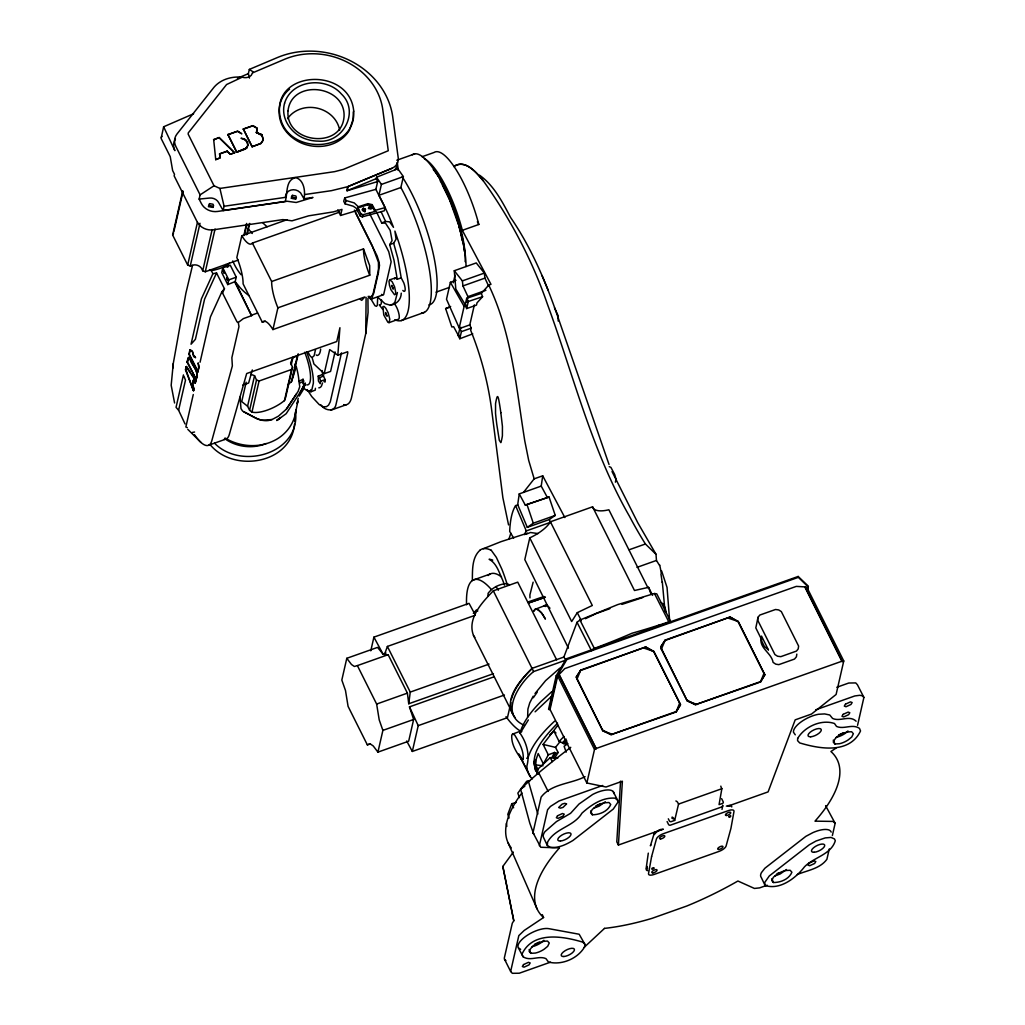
<?xml version="1.0" encoding="UTF-8"?>
<svg xmlns="http://www.w3.org/2000/svg" width="1025" height="1025" viewBox="0 0 1025 1025"><rect width="100%" height="100%" fill="white"/><g stroke="black" fill="none" stroke-linecap="round" stroke-linejoin="round"><path stroke-width="1.5" d="M279.953 417.905L276.84 420.455L286.193 413.677L302.759 388.257L303.861 385.323L303.054 379.263L298.928 381.338L299.761 386.668L298.134 391.345L286.347 409.206L278.428 416.163L272.086 419.52L261.939 420.314L257.493 419.02L242.63 411.115L240.978 408.629L240.081 397.059M285.488 196.454A8.469 7.431 12.9 0 1 298.044 190.919L300.53 192.802L303.964 198.735L312.997 197.453L296.187 202.489L287.167 201.246L217.582 211.457A14.517 12.748 12.9 0 1 201.323 203.45L199.132 199.081L200.106 194.865L175.852 146.447A14.568 12.8 12.9 0 1 177.03 133.955L214.123 87.112C221.093 79.104 232.009 76.26 242.233 77.17A8.469 7.431 12.9 0 0 251.253 75.35L253.008 71.788L249.331 69.418L248.37 73.646L249.472 78.079M353.292 111.866L353.189 119.002L349.41 130.201A37.669 33.082 12.9 0 1 333.253 143.667C323.054 147.728 311.446 147.267 301.376 143.039A38.463 33.774 12.9 0 1 284.95 129.983C275.93 117.683 277.288 98.746 289.588 89.149M194.481 434.69A46.778 13.107 70.4 0 0 211.829 440.686L232.355 365.912L231.868 357.699L238.979 326.591L238.287 322.478L243.373 318.608L251.599 315.687L235.135 281.58L236.275 277.198L230.266 265.193L222.809 267.832L221.733 272.56L227.742 284.578L235.135 281.58L240.119 287.692A56.836 49.918 12.9 0 0 249.049 295.674M343.683 404.632A59.745 16.746 70.5 0 0 351.549 397.495L365.733 333.637L366.104 297.327M363.427 208.254L363.375 210.394L364.849 211.97L365.425 209.241L363.427 208.254L362.12 209.638L362.812 210.83L364.81 211.022L365.425 209.241M315.418 388.283L315.264 390.115L310.934 391.793L310.985 389.654M488.002 596.063L488.092 593.334C492.41 587.479 499.521 584.096 506.683 583.507L509.54 584.852M303.003 383.773L303.054 379.263M527.632 717.103L527.913 709.057L529.746 702.842L533.192 696.193M322.119 370.537A34.735 9.737 70.5 0 1 322.619 374.535L325.168 379.609L325.066 382.069L323.926 381.543M381.467 299.723L381.274 303.746L380.237 305.078M648.3 853.133L646.134 868.534M193.879 390.551L192.764 383.952L193.635 380.108L192.316 384.106L193.981 388.411L193.443 390.704L185.82 369.423L186.486 366.502L185.384 369.577L193.443 390.704M646.724 867.765L647.428 868.444L647.057 866.445M294.495 424.209C290.844 464.158 233.38 473.114 210.112 444.632M294.662 421.531L294.828 418.853M620.573 781.152L616.794 841.845L618.408 845.048L663.316 829.097M618.408 845.048L622.38 781.217L606.044 787.008L586.851 782.985L550.041 709.467L557.69 675.975L564.775 668.608L796.297 586.39L805.125 586.902L842.166 661.548L843.754 660.984L806.944 587.466L805.125 586.902M580.842 670.017L576.268 677.038L602.828 730.825L611.079 734.656L676.052 712.029L680.51 704.7L653.95 651.477L645.724 646.993L580.842 670.017L576.268 677.038L576.985 679.165L602.828 730.825L612.783 734.477M547.337 845.497L547.581 842.089C555.178 828.059 573.91 826.727 581.944 813.171C590.913 805.061 602.341 797.168 615.013 798.168L617.601 800.179L617.857 802.267L613.296 809.058L572.962 840.474C566.172 844.485 558.484 848.328 550.374 847.329L547.337 845.497L543.455 837.297A18.924 7.329 -26.6 0 1 544.916 831.711L556.46 821.589L570.566 813.325L579.023 804.023L592.642 794.478A18.924 7.329 -26.6 0 1 613.898 793.581M320.607 404.644C324.31 410.487 334.752 412.947 336.11 404.017L347.795 352.882L347.654 351.742L337.827 355.227L339.928 327.718L336.764 341.543L246.679 373.536L229.318 434.459A46.778 13.107 70.5 0 1 224.065 439.328M397.431 292.535L395.048 301.773L393.523 303.784L390.435 305.219L384.952 303.669L377.7 297.122L377.328 305.258L376.482 306.321L374.971 305.745L371.178 299.415M193.61 113.749L163.641 126.78L174.891 150.662A14.568 12.8 12.9 0 1 175.429 139.067M192.495 265.488L185.884 293.252L173.251 363.644L171.175 385.272L174.583 402.992M532.27 778.885A114.646 44.421 -26.6 0 1 526.888 766.047C530.002 754.759 526.658 742.728 520.123 733.336L520.354 731.197L512.5 734.131L511.757 735.373C511.193 744.163 516.28 752.03 521.136 758.923L523.224 759.653C524.044 750.761 518.957 742.254 514.601 734.822L512.5 734.131M365.733 333.637L368.077 312.407L367.924 298.262M538.227 770.057L535.639 764.893L536.306 758.923L538.189 753.516L543.404 763.933L548.311 754.836L554.589 752.427L555.512 753.49L558.125 752.478L555.512 747.366L543.096 744.419L557.92 725.213M163.641 126.78L161.104 138.413L170.24 156.671L172.648 170.611L174.493 174.288L174.135 175.864L197.133 221.784A14.517 12.748 12.9 0 0 213.392 229.805L282.874 219.606L291.997 220.823L308.679 215.827L333.292 211.893L341.991 209.382L340.582 215.468L358.878 209.971M295.918 409.885C294.867 423.082 285.962 434.831 274.2 440.571A46.637 40.962 12.9 0 1 261.593 444.786C249.101 447.092 235.853 444.581 225 438.008M510.898 702.407L510.553 705.187A102.013 39.527 -26.6 0 0 510.898 708.813M315.469 349.73L314.162 355.662L312.356 357.328L310.947 356.815A7.175 2.012 70.5 0 1 308.294 352.433M493.461 673.681L408.732 703.765L410.256 692.093L387.399 646.442L475.1 615.308M199.132 199.081L209.689 198.043A8.469 7.431 12.9 0 1 218.556 202.425L223.13 210.471L285.232 201.451C287.82 193.635 285.168 179.785 295.751 177.645C304.079 179.836 305.553 191.637 303.964 198.735M297.98 400.826L294.739 416.445M519.252 493.896L517.702 504.62L527.298 527.337L549.272 519.534L555.255 515.408L549.054 497.023L525.287 505.082L519.252 493.896L541.226 486.093L542.712 475.805L534.166 478.842L523.48 492.397M758.052 617.255L757.642 620.074L774.913 654.552L777.552 656.231L780.819 656.653L796.489 651.067L798.206 648.902L798.616 646.083L781.345 611.605L778.692 609.926L775.502 609.503L759.794 615.064L758.052 617.255L755.809 627.902L760.998 638.357C759.563 648.582 771.415 652.848 773.093 662.381L775.746 664.162L778.808 664.636L794.49 659.075L796.399 656.82L796.822 654.117M297.609 401.185L297.199 403.709L297.788 401.48M529.963 597.882L529.899 594.897L533.141 582.162M722.728 805.701L722.01 809.43M720.844 786.111A3.498 3.075 12.9 0 0 721.152 787.303L721.856 788.712L719.063 804.638L722.458 803.433A1.461 1.281 12.9 0 0 723.176 801.755L721.626 798.654M249.331 69.418L277.275 57.605A79.373 69.713 12.9 0 1 392.729 116.927L398.225 157.863A12.146 10.66 12.9 0 1 391.845 168.331L347.795 186.678L347.039 190.752L377.661 181.553L376.201 178.645L376.521 177.235L398.072 168.625L397.316 162.463L397.047 166.012L395.073 169.625L398.072 168.625M256.365 132.597L257.185 128.266L253.137 125.639L243.322 128.983L252.06 146.767L260.978 143.513L263.297 139.925L261.862 134.659L256.365 132.597L261.862 134.659L263.297 139.925L260.837 143.385L252.06 146.767M195.916 379.878C199.516 371.934 192.597 365.72 189.984 358.788L188.126 357.661L187.062 362.209L196.352 379.724L187.511 362.056L188.92 357.136L187.062 362.209M197.722 371.947L198.722 367.283L198.132 362.863L199.183 367.168L197.722 371.947L188.882 354.278L189.933 349.73L192.38 351.421L193.93 356.367L195.621 357.725L193.584 356.393L192.38 351.421L189.933 349.73M186.05 366.655L195.685 380.864L195.186 383.145L193.2 380.262M196.698 378.187C199.465 370.704 191.291 365.643 189.984 358.788M375.88 189.343L385.028 207.627L384.311 210.817L362.261 216.877L360.198 215.942L356.098 208.126L353.177 206.204L345.002 203.808L343.708 201.22L344.759 197.927L375.88 189.343L377.661 181.553M401.262 293.176C401.147 299.646 396.598 304.258 390.435 305.219M550.528 962.155L519.265 973.225L512.333 973.314L510.642 971.482L518.829 935.607L524.211 930.444L543.57 917.529A167.6 64.947 -26.6 0 1 559.483 847.893L540.726 847.265L533 832.659L541.123 797.104C551.386 783.6 571.028 783.971 585.07 776.642M832.364 835.58L835.144 823.306L825.599 805.637M238.236 260.068L205.282 271.779L202.719 270.805L201.425 268.217A7.47 6.56 12.9 0 0 193.059 265.027L190.24 266.039L187.677 265.052L172.636 235.02L182.757 190.74M173.942 231.278L183.014 191.573M219.209 137.542L213.61 139.746L219.209 137.542L234.661 152.712L230.356 154.237L227.14 151.341L230.356 154.237L234.661 152.712M187.677 265.052L197.453 222.297M190.24 266.039L200.003 223.283M219.606 153.801L220.029 157.888L215.737 159.605L220.029 157.888L219.606 153.801L227.191 151.111M227.896 134.647L237.749 131.085L241.823 133.814L237.364 131.367L227.896 134.647L236.685 152.213L246.794 147.959L247.935 145.166L247.537 142.052L244.232 138.823L241.016 138.247L246.051 140.207L247.935 145.166L245.564 148.997L236.685 152.213M202.719 270.805L212.137 229.574M205.282 271.779L215.045 229.023M183.449 374.907L176.044 407.335L178.606 410.269L185.038 423.927M223.13 210.471L224.091 206.256L219.901 188.433L214.02 185.768L188.164 134.134L188.28 132.878L226.576 84.537L242.233 77.17M178.606 410.269L185.487 380.173L183.962 376.226M200.067 362.235L210.445 316.866L221.912 291.753L224.449 288.743L216.544 272.957L212.892 273.739L201.412 298.852L191.047 344.221L195.403 339.326L204.59 299.121L216.544 272.957M193.277 394.535L185.858 426.977L187.319 427.656M227.742 284.578L228.818 279.851L222.809 267.832M286.974 219.722L241.81 235.763L236.839 257.506A27.124 7.598 70.5 0 1 243.092 283.835L262.336 322.273A27.124 7.598 70.5 0 1 272.932 329.576L364.772 296.968L361.748 300.351L360.326 299.377M243.822 235.647L246.602 223.424M244.424 234.943L246.871 224.257M246.641 234.776L249.075 224.091M247.243 234.084L249.69 223.399M246.154 382.222L241.733 401.582L247.576 406.259L249.588 410.282L251.945 412.178L254.943 412.511A24.293 9.417 -26.6 0 0 280.773 403.338L284.45 400.647L285.629 397.495L292.548 367.206L290.588 362.914L292.958 357.392L297.327 356.072L298.275 353.894L292.176 379.698L291.459 381.736L287.653 384.785M247.576 406.259L254.546 375.714L250.741 374.253M249.588 410.282L256.519 379.993L254.546 375.714M251.945 412.178L259.069 381.018L291.587 369.474L292.548 367.206M272.932 329.576L277.903 307.833A27.124 7.598 70.5 0 1 271.651 281.503L252.406 243.066A27.124 7.598 70.5 0 1 241.81 235.763M291.254 364.836L292.958 357.392M284.45 400.647L291.587 369.474M291.459 381.736L297.327 356.072M294.636 364.234A29.904 8.379 70.5 0 1 295.354 366.655L296.212 366.412L292.791 377.879M312.202 358.058A34.735 9.737 70.5 0 1 313.893 363.939L324.207 373.677L329.704 349.627L337.827 355.227M335.047 351.882L330.588 371.422L324.207 373.677M376.418 211.675L381.646 222.873L385.605 221.477L389.577 221.836L393.498 227.332L390.961 220.913A83.922 23.524 70.5 0 0 382.043 201.284L378.917 195.301L381.403 184.41L376.521 177.235M421.518 313.061A83.922 23.524 70.5 0 0 429.398 269.742A83.922 23.524 70.5 0 0 400.877 187.524L403.376 176.608L397.572 168.356L397.777 170.035M386.041 653.079L383.068 654.129L377.546 647.39L346.796 658.306L341.825 680.049L345.502 690.555L348.077 706.379L367.322 744.816L370.345 743.971L373.241 745.957L377.917 752.132L408.68 741.203L413.639 719.46L409.475 706.866L494.191 676.756M456.01 280.299L450.385 282.298L446.503 299.249L459.2 327.949L460.955 327.334L460.789 328.09M453.293 282.798L455.049 275.084M370.781 650.811L373.907 637.14L469.04 603.353L475.382 615.128M459.2 327.949L464.133 306.411L450.385 282.298M472.768 333.855L459.789 338.737L458.188 335.521L459.802 328.436L469.796 324.887L474.37 304.899M481.302 293.393L482.57 296.712L476.984 302.887L476.484 305.091L466.683 308.576L465.081 305.373L466.695 298.275L481.302 293.393L488.758 285.129L490.975 284.335L462.339 230.33A63.64 17.835 70.5 0 0 424.273 158.657M466.708 302.196L467.964 296.661L462.954 285.924L462.365 280.888L454.28 270.728L476.253 262.925L484.338 273.086L484.928 278.121L488.682 286.18M459.789 338.737L461.404 331.639L459.802 328.436M466.683 308.576L468.297 301.491L466.695 298.275M469.796 324.887L471.205 328.167L470.706 330.37C481.186 356.367 488.4 383.709 491.872 411.537L502.865 497.65L508.554 524.928M377.917 752.132L382.889 730.389L379.212 719.883L376.636 704.06L357.392 665.609L354.355 666.468L351.46 664.482L346.796 658.306M509.886 707.032L507.452 717.667L412.319 751.453L418.226 725.636L409.475 706.866M647.928 587.786L608.863 509.771A27.124 10.506 -26.6 0 1 592.578 506.811L550.399 521.789A27.124 10.506 -26.6 0 1 529.771 537.856L524.8 559.599L568.452 648.184M807.341 590.784L808.379 586.236L798.168 576.46L566.223 658.819L556.203 675.783L548.58 709.146L549.31 709.761L556.934 676.372L566.838 659.549L798.373 577.331L808.238 586.966L807.61 590.426M539.355 845.715L547.593 809.737L550.476 806.419L559.009 800.999L602.674 785.483M586.851 782.985L594.5 749.493L557.69 675.975M594.5 749.493L596.191 748.481L559.048 674.283M843.754 660.984L836.105 694.476L811.518 714.053L795.182 719.858L768.097 791.889L727.686 806.239M857.553 725.341L863.896 697.423L857.451 684.79L855.747 682.919L848.751 683.022L836.823 687.262M341.492 352.869L330.281 401.851L328.5 405.221L326.437 406.694L323.311 406.784L319.249 404.606L311.779 396.598L307.18 389.602M829.289 848.931L826.893 859.309C820.013 868.752 807.418 870.34 797.322 874.504M198.158 371.793L189.317 354.125L190.381 349.627M668.326 818.808L669.363 820.871A1.461 1.281 12.9 0 0 671.285 821.602L674.681 820.397L678.537 804.1L677.832 802.678A3.498 3.075 12.9 0 0 675.885 800.973M304.925 384.798L304.079 386.502L305.373 383.055L303.426 389.372L299.236 396.086M537.382 772.876C526.44 755.028 546.069 735.322 557.574 723.163M297.814 399.917L298.249 398.341M252.291 369.961L248.627 383.017L242.758 385.093M357.904 207.96L367.655 204.769L367.975 203.655L372.203 204.654L375.24 210.317L374.868 211.496L363.286 214.686L361.095 214.148L357.904 207.96L358.302 206.781L367.975 203.655M654.193 833.389L650.414 845.856L650.824 844.856M345.002 203.808L346.053 200.528L344.759 197.927M511.244 699.639L513.077 694.181A102.013 39.527 -26.6 0 1 532.218 668.505M509.002 538.778L510.86 533.256M374.868 211.496L371.755 205.961L372.203 204.654M322.516 383.004L321.543 385.874A34.735 9.737 70.5 0 1 318.801 387.834M387.399 646.442L384.311 654.988L388.142 654.693L407.399 693.131L408.732 703.765M516.318 802.447L511.795 803.715L507.785 814.375L509.105 818.027M514.934 717.372C501.648 700.664 520.226 680.164 532.026 668.364L563.878 657.051L577.024 622.29L579.945 620.035L617.729 604.596L654.462 593.513L656.769 593.847L671.132 622.508L668.812 621.88L658.806 625.199M191.739 374.253L196.121 380.711L195.186 383.145L193.635 380.108M654.719 832.736L655.27 831.993L654.488 833.863M679.588 703.329L676.052 712.029L680.51 704.7L653.719 651.695L645.724 646.993L580.534 670.517L576.985 679.165M697.154 704.508L687.224 700.895L660.677 647.044L664.905 640.561L730.082 617.037L738.32 621.509L764.868 674.719L760.422 682.073L763.958 673.374L738.09 621.739L730.082 617.037L665.199 640.061L660.677 647.044L661.356 649.261L687.224 700.895L695.398 704.7L758.923 682.599M661.356 649.261L665.199 640.061M303.861 385.323L300.005 392.665M533.833 611.272L535.473 609.145L537.817 609.491L541.648 613.065L545.403 619.113L544.736 617.844A23.127 7.008 71.5 0 0 540.905 612.194L538.227 609.734M172.636 235.02L173.597 232.803M654.462 833.876L654.168 834.517A6.803 2.55 -26.3 0 1 661.061 829.315M222.463 293.099L224.449 288.743M362.261 216.877L363.286 214.686M558.202 321.043L558.087 315.597L554.487 307.769M360.198 215.942L361.095 214.148M551.77 757.872L554.589 752.427M520.123 733.336L528.349 719.934M389.756 279.825L389 281.183L389.449 285.219L390.986 289.819L394.523 294.739L395.522 294.265L395.727 292.317L394.599 286.859L392.165 281.76L389.756 279.825L395.15 278.006M553.18 757.577L555.512 753.49M402.825 290.447A7.841 2.204 70.5 0 0 405.144 290.049A7.841 2.204 70.5 0 0 403.786 282.862L401.211 277.865L397.252 279.261L393.984 260.145L389.705 244.603L392.075 240.58L390.192 230.382L385.541 223.219L381.646 222.873M389.705 244.603L393.651 243.194L396.06 239.184L394.907 231.099L398.417 241.323A83.922 23.524 70.5 0 1 394.804 319.736M760.422 682.073L764.868 674.719L763.958 673.374M554.358 758.538L558.125 752.478M513.32 852.095L502.839 866.433L513.794 920.809L512.295 923.205L504.415 957.606A13.607 5.266 -26.6 0 0 505.914 960.502M550.399 521.789L592.309 605.48L577.293 612.655L571.668 621.547L529.771 537.856M372.101 207.665L371.37 208.818L369.833 208.933L368.577 207.306L370.435 206.076L372.101 207.665L370.73 208.485L370.435 206.076L368.372 208.639M286.347 409.206L296.404 393.972M533.308 697.756L537.254 692.118M534.999 693.541L545.607 680.626L559.919 668.069M389.052 322.644L389.82 319.262L388.155 312.804L385.874 308.307L384.093 306.398L382.889 306.642L383.786 314.983L387.873 322.26L389.052 322.644L398.558 319.198A8.597 2.409 70.5 0 0 398.546 312.356A8.597 2.409 70.5 0 0 394.279 303.695M161.245 137.286L161.988 136.325M555.512 747.366L560.534 741.062M454.075 166.703C464.684 158.35 476.997 173.058 483.262 180.797C510.335 218.684 532.359 260.235 547.465 304.335C573.526 375.291 591.489 450.142 629.401 516.164A200.388 56.157 70.5 0 0 645.417 543.993L656.013 554.294L656.461 560.444L659.549 565.454M473.345 613.373L476.369 610.003L477.791 610.964M533 832.659L533.692 833.991L529.758 823.037L520.572 789.109C536.203 774.093 553.474 760.576 570.758 747.327M566.992 741.895L564.916 744.035L559.086 741.421L553.872 731.017L549.746 735.066M563.878 657.051L565.774 660.151L533.628 671.567C519.15 683.175 498.829 714.207 524.134 725.213M535.101 711.811L551.706 696.154M556.639 659.831L517.74 582.149L493.32 590.823C482.327 602.29 466.887 618.229 473.499 635.5L513.012 714.143A102.013 39.527 -26.6 0 1 511.167 709.953M559.086 741.421L564.006 736.475M563.43 743.637L566.671 740.447M653.95 651.477L643.803 648.069M738.32 621.509L728.173 618.113M562.674 742.369L566.146 739.102M557.792 758.167L550.182 757.642L537.062 769.89L538.599 774.375M584.135 947.356L604.519 928.381M480.161 550.066C471.692 557.51 472.563 570.31 472.333 580.598M551.681 691.772L540.841 701.664A109.79 42.538 -26.6 0 0 520.649 730.953M605.327 801.768L599.125 806.163L594.052 808.084M543.852 940.309L540.995 942.769A10.929 4.241 -26.6 0 1 532.116 946.664M847.944 730.979L845.1 733.426A10.929 4.241 -26.6 0 1 836.208 737.334M786.47 869.52L780.268 873.915L775.195 875.837M658.78 625.148A729.813 614.449 22.4 0 1 632.066 633.219A729.569 659.805 0.4 0 1 604.609 644.482L594.333 648.415L591.489 650.708L577.024 622.29M276.84 420.455L280.466 417.559M243.271 129.214L253.137 125.639M525.71 534.397L530.476 532.5L538.023 533.577M567.914 743.612L564.122 746.303L566.172 752.171M527.298 527.337L533.295 523.211L555.255 515.408M291.177 198.376L292.791 197.261L294.905 197.799L295.815 199.157M208.37 206.653L209.984 205.551L212.098 206.076L213.021 207.434M520.572 789.109L524.787 786.277M836.169 748.007L830.916 751.517A167.6 64.947 -26.6 0 1 815.003 821.153L833.069 821.422L835.144 823.306M200.106 194.865L214.02 185.768M615.397 482.186L616.038 479.175L614.667 474.46L610.913 467.4L609.26 466.631M455.305 165.422C466.67 160.374 476.753 172.956 483.262 180.797M600.804 803.562L595.986 805.804M539.329 942.103L534.512 944.345M843.434 732.772L838.617 735.015M299.8 383.094L303.912 380.967M368.167 296.34L369.974 298.595L371.972 298.723L379.506 265.642L379.096 262.208L377.097 255.917L355.444 212.623M585.39 618.716L596.319 613.488L609.875 608.671M526.658 758.269L527.977 757.642L529.951 752.645A114.646 44.421 -26.6 0 1 554.589 721.19M322.619 374.535L318.224 376.085L319.531 377.751L323.733 375.88M252.996 72.685L284.668 59.245A67.471 59.258 12.9 0 1 382.786 109.675L388.257 150.739L343.362 169.394L334.675 171.636L219.901 188.433M237.416 78.272L248.37 73.646M458.188 335.521L459.174 335.162L458.88 336.443L453.627 326.706L451.833 326.975L445.632 308.589L450.667 306.475M391.845 168.331L347.975 186.55L347.039 190.752L376.201 178.645M194.571 432.025L192.162 432.512M246.794 147.959L236.737 151.982L227.947 134.429M483.3 548.695L501.02 541.661L527.452 533.154M535.332 609.234L545.607 605.301M371.088 299.159L383.645 294.662L391.153 261.798L388.757 251.753L369.5 213.302M401.236 320.607L424.452 312.33M219.555 154.032L227.14 151.341M396.816 160.22L414.792 153.84M422.044 156.748L434.036 152.494A63.64 17.835 70.5 0 1 478.816 224.475L462.339 230.33M381.403 184.41L403.376 176.608M252.406 243.066L339.736 212.06M228.818 279.851L236.275 277.198M271.651 281.503L363.491 248.896L369.679 265.629L369.743 275.225L277.903 307.833M251.612 315.162L257.544 313.048M262.336 322.273L265.347 321.197M462.365 280.888L484.338 273.086M436.048 292.151L449.527 287.359M462.954 285.924L484.928 278.121M467.964 296.661L485.901 290.293M445.632 308.589L450.026 307.026M465.081 305.373L466.055 305.014M464.133 306.411L465.888 305.783L455.805 288.986L454.28 270.728M461.404 331.639L471.205 328.167M208.805 445.17L226.294 438.956M513.666 538.074L509.694 531.45A140.207 39.296 70.5 0 1 515.588 505.62L517.792 504.838M525.287 505.082L549.054 497.023M524.454 534.653A111.379 31.211 70.5 0 1 526.286 530.924L550.451 522.353L549.272 519.534M473.05 580.112L489.963 574.102M629.183 549.759L645.417 543.993M357.392 665.609L388.142 654.693M636.999 567.35L656.461 560.444M621.932 604.391L642.726 597.562M410.256 692.093L489.04 664.11M376.636 704.06L407.399 693.131M382.889 730.389L413.639 719.46M418.226 725.636L504.441 695.014M367.322 744.816L370.256 743.778M675.962 711.619L611.079 734.656L602.879 730.197M596.191 748.481L842.268 661.099M678.537 804.1L721.856 788.712M378.917 195.301L400.877 187.524M330.844 410.205L346.347 404.708M760.332 681.663L695.398 704.7L687.198 700.203M815.669 709.838L854.812 695.949L859.757 695.296L862.153 695.732L863.896 697.423M767.161 885.203L759.627 887.881L754.426 888.444L737.91 881.013A167.6 64.947 -26.6 0 1 686.776 906.023L652.233 918.285A167.6 64.947 -26.6 0 1 604.507 928.381M318.224 376.085L318.442 381.057L320.223 383.696L320.71 381.146L325.168 379.609M545.21 597.28L528.49 602.995L545.377 597.216M528.272 601.867L543.98 596.499M468.297 301.491L482.57 296.712M266.205 443.518C253.342 448.835 238.082 447.348 226.422 439.815M777.142 873.556L779.372 872.813M347.795 186.678L331.459 190.663L304.938 194.507M375.24 210.317L385.028 207.627M272.086 419.52C261.772 423.607 252.829 415.932 243.924 411.935M652.592 595.358L648.582 587.338L634.488 590.502L592.578 506.811M547.401 605.16L545.851 605.762A23.101 6.739 68.8 0 0 545.274 606.544M224.091 206.256L286.193 197.236M529.784 780.845L526.709 781.242L517.843 793.119L519.419 797.642M773.491 882.525C780.627 882.551 789.058 879.194 791.889 872.224L790.16 870.276L785.714 870.533A10.929 4.241 -26.6 0 0 776.835 874.44L773.375 877.246L771.774 880.59L773.491 882.525L771.799 878.72M592.347 814.772C599.484 814.798 607.889 811.428 610.733 804.471L609.004 802.524L604.571 802.78A10.929 4.241 -26.6 0 0 595.679 806.688L592.232 809.494L590.618 812.838L592.347 814.772L590.643 810.967M834.965 743.971L839.424 743.74A10.929 4.241 -26.6 0 0 848.303 739.832L851.749 737.013L853.364 733.682L851.634 731.722C844.498 731.76 836.08 735.079 833.248 742.049L834.965 743.971L833.248 740.178M530.86 953.314L535.319 953.071A10.929 4.241 -26.6 0 0 544.211 949.176L547.658 946.357L549.259 943.013L547.529 941.053C540.418 941.117 531.962 944.409 529.143 951.379L530.86 953.314L529.143 949.509M193.93 356.367L194.891 356.405M535.639 764.893L543.019 765.777M367.655 204.769L371.755 205.961M346.053 200.528L354.278 202.924L358.302 206.781M523.045 956.735C530.194 961.591 538.599 955.338 545.928 958.618L548.503 962.052C561.982 965.537 578.292 958.426 584.942 946.318L584.878 944.243L579.163 934.236L548.721 928.65A18.924 7.329 -26.6 0 0 527.67 935.043A18.924 7.329 -26.6 0 0 518.432 947.946L523.045 956.735L521.968 954.185C532.757 930.828 563.02 936.184 582.764 942.142L584.878 944.243M256.519 379.993L259.069 381.018M765.098 885.485C779.923 890.315 795.733 878.233 804.51 866.804C813.799 857.195 831.134 854.709 835.311 840.705L834.44 838.911L831.019 837.425L825.228 837.912L816.028 841.025L809.34 844.754L769.301 875.939L764.714 882.487L765.098 885.485L761.242 877.387A18.924 7.329 -26.6 0 1 761.421 872.647L764.868 868.252L805.868 836.336L812.953 832.595A18.924 7.329 -26.6 0 1 831.173 832.095M238.287 322.478L236.98 321.824L221.912 291.753M252.752 125.934L257.185 128.266L256.737 132.597L262.221 135.787M479.431 175.134C493.883 185.179 502.724 202.553 510.604 217.479C530.284 246.167 544.339 278.454 555.883 311.216L609.029 464.492M381.531 294.38L382.697 295.008M309.422 390.858L310.934 391.793M661.279 602.764L662.983 603.815L665.007 607.479L666.327 612.783M369.179 296.327L370.537 297.173L373.561 293.842L378.532 272.099L378.443 262.362L372.28 245.769L354.407 210.074M518.432 947.946L520.649 949.329M856.118 721.203C849.405 714.745 840.077 722.023 832.569 718.423L829.75 714.989L824.625 713.925L818.488 714.271A18.924 7.329 -26.6 0 0 801.178 721.831A18.924 7.329 -26.6 0 0 793.478 732.247L795.272 734.81M214.52 443.197C241.131 470.475 300.261 453.614 295.559 411.743M556.203 675.783L556.934 676.372M553.872 731.017L555.986 732.99M244.232 138.823L247.537 142.052M219.158 137.773L234.61 152.943M187.78 429.334L201.002 442.48M522.212 759.064L518.829 753.939M491.206 550.207L496.343 557.357L501.853 569.144A110.815 21.256 81.8 0 1 507.349 584.903M566.223 658.819L566.838 659.549M379.25 304.861L382.838 309.473M473.499 635.5L474.831 637.383M186.486 366.502L189.997 371.665M496.01 586.518L498.368 590.208M656.013 554.294L637.806 522.788L612.028 471.551M440.173 180.733C451.051 199.26 458.342 219.811 462.621 240.837M538.279 774.259L536.869 771.71L538.163 774.311M541.226 486.093L547.26 497.279M373.907 637.14L383.068 654.129M406.682 740.998L412.319 751.453M550.182 757.642L552.296 761.575M477.355 221.733L478.816 224.475M542.712 475.805L564.865 517.574M442.441 185.166L449.642 200.003L458.38 224.385M613.129 791.505L617.601 800.179M530.386 776.719L520.111 756.719L527.824 771.774M579.945 620.035L594.333 648.415M654.462 593.513L668.812 621.88M538.983 773.35L548.106 791.39M805.022 587.351L842.166 661.548M577.293 612.655L581.303 620.663M674.681 820.397L673.733 818.501A2.908 2.562 12.9 0 0 672.105 817.079M667.096 821.563L668.518 824.433A1.461 1.281 12.9 0 0 670.44 825.151L721.882 806.893A1.461 1.281 12.9 0 0 722.574 805.227M337.789 209.894L340.582 215.468M558.945 674.745L596.089 748.929M493.32 590.823L533.628 671.567M243.322 128.983L252.112 146.537M543.096 744.419L548.311 754.836M225.948 264.463L227.358 267.269M234.776 282.08L251.599 315.687M210.843 269.639L212.892 273.739M504.569 959.349L510.642 971.482M381.082 211.714L385.605 221.477M511.795 803.715L513.615 807.803M542.289 914.633L543.57 917.529M508.041 842.678L537.01 908.778M488.758 285.129C512 333.766 516.305 388.462 524.787 440.942L528.695 460.404L534.166 478.842M515.588 505.62L526.286 530.924M542.02 275.52L548.042 289.972M661.612 570.899L667.044 587.428L669.568 619.728M648.582 587.338L650.773 593.462M319.531 377.751L320.71 381.146M527.081 504.825L533.295 523.211M393.651 243.194L397.841 258.313L401.211 277.865M528.311 780.922L537.817 814.119M458.739 225.769L460.571 232.662M227.768 263.797L228.46 266.705M798.168 576.46L798.373 577.331M513.794 920.809L502.839 866.433M460.866 234.02L462.301 240.824M533.782 761.447L535.575 770.723M462.916 242.207L463.351 245.206M463.774 248.191L464.197 251.189M500.828 412.627L502.429 426.426L502.404 435.817A58.476 8.841 86.6 0 1 500.828 442.621L499.303 440.302L496.766 424.26A65.19 9.878 86.6 0 1 495.523 413.229L495.549 403.709A57.784 8.738 86.6 0 1 497.125 396.918L497.548 396.56A9.571 1.448 86.5 0 1 498.803 400.006A65.19 9.84 86.5 0 1 500.828 412.665M506.427 823.511L506.811 826.419M662.317 581.931L665.007 611.259M213.661 139.515L215.737 159.605M727.724 806.137A5.343 2.076 -26.6 0 1 729.928 806.188M655.167 833.607A5.343 2.076 -26.6 0 1 656.205 832.364M656.961 831.736A5.343 2.076 -26.6 0 1 657.845 831.147M658.819 830.609A5.343 2.076 -26.6 0 1 659.831 830.147M660.843 829.789A5.343 2.076 -26.6 0 1 662.688 829.43M647.364 868.995A5.343 2.076 -26.6 0 1 647.172 868.137M726.328 806.137A6.803 2.55 -26.3 0 1 731.735 806.97M647.646 870.686A6.803 2.716 -26.9 0 1 646.262 869.098M671.875 818.142A2.998 2.639 12.9 0 1 672.836 818.706M533.897 610.836A23.165 6.739 69 0 1 538.266 609.849M544.07 606.044A23.524 6.598 70.5 0 1 549.964 608.197M545.62 605.762A23.088 6.47 70.5 0 1 546.902 605.327M296.212 366.412A29.789 8.354 70.5 0 1 298.928 381.338M304.72 352.254A28.111 7.88 70.5 0 1 306.718 384.875M320.633 349.089A32.672 9.148 70.5 0 1 317.314 355.432A7.175 2.012 70.5 0 1 316.225 354.945M303.464 387.668A34.735 9.737 70.5 0 0 311.907 389.538L313.355 383.222A34.735 9.737 70.5 0 0 306.526 351.742M241.067 274.713A56.836 49.918 12.9 0 1 232.765 260.927M172.815 368.129A46.778 13.107 70.4 0 1 173.251 363.644M433.293 169.548A59.501 16.682 70.5 0 1 465.145 261.644M659.69 564.967A60.642 14.927 88.4 0 1 661.202 572.924M660.933 574.013A61.077 7.201 84.3 0 1 662.188 582.431M521.738 731.658A80.924 22.678 70.5 0 1 506.017 716.667M466.58 604.776A80.924 22.678 70.5 0 1 491.257 589.388M488.092 575.55A80.924 22.678 70.5 0 1 501.507 576.947M492.73 560.124A95.812 26.893 70.5 0 0 489.117 559.266C496.741 563.353 499.124 572.629 502.596 579.958A99.886 19.155 81.8 0 1 504.492 585.147M480.148 550.041A101.975 28.585 70.4 0 1 491.231 550.335M402.21 176.8A78.451 21.986 70.5 0 1 433.844 256.57A78.451 21.986 70.5 0 1 428.847 304.912M394.625 278.979A7.841 2.204 70.5 0 1 397.252 279.261M287.551 118.695A28.226 24.792 12.8 0 1 317.135 108.15A28.226 24.792 12.8 0 1 339.621 130.188M412.332 154.775A68.854 19.296 70.5 0 1 445.439 189.843A68.854 19.296 70.5 0 1 466.003 266.551M252.278 233.495A58.053 50.981 12.9 0 1 248.255 228.665M267.153 226.73A46.637 40.962 12.9 0 1 262.951 222.938M229.433 263.079A13.607 11.941 12.9 0 1 224.027 266.769A41.436 36.387 12.9 0 1 216.121 269.575A13.607 11.941 12.9 0 1 209.203 270.254M369.743 275.225A27.124 7.598 70.5 0 1 363.491 248.896M511.257 847.893A163.898 63.512 -26.6 0 1 521.904 793.004M288.025 110.79C285.053 143.346 342.222 150.073 344.067 116.184C345.246 84.985 291.548 78.784 288.025 110.79M393.216 288.051L393.19 289.191L391.576 285.411L393.216 288.051M797.655 738.423L797.578 740.652L799.679 742.907C819.577 748.916 849.507 754.233 860.539 730.953L859.475 728.365C852.326 723.458 843.87 729.774 836.528 726.418L834.478 723.496C821.256 719.012 804.612 726.648 797.655 738.423M353.715 111.161C356.021 152.251 290.472 155.979 280.645 119.028C268.383 70.02 349.858 65.498 353.715 111.161M529.835 595.32L529.835 595.32M535.076 760.204L534.717 767.61L537.382 773.247L535.306 767.2L535.076 760.204M284.578 103.192C280.132 119.028 292.112 135.108 307.141 139.4A33.069 29.046 12.9 0 0 318.416 141.13C342.837 143.462 360.07 111.648 341.428 94.044C326.309 76.337 291.753 79.527 284.578 103.192M651.592 856.618L648.518 873.608A6.803 2.639 -26.6 0 0 653.963 874.504L719.23 851.327A6.803 2.639 -26.6 0 0 726.084 846.061L730.915 828.443L733.99 811.467A6.803 2.639 -26.6 0 0 728.544 810.557L663.277 833.735A6.803 2.639 -26.6 0 0 656.423 839.014L651.592 856.618M653.924 868.072C651.157 871.365 650.901 866.907 653.924 868.072M728.788 816.656C729.71 819.001 732.862 813.607 728.788 816.656M843.165 714.348L841.986 716.296L843.678 716.936L848.636 714.668L849.815 712.734L848.123 712.093L843.165 714.348M557.536 815.772L556.357 817.719L558.048 818.36L563.007 816.105L564.237 814.17L562.494 813.517L557.536 815.772M566.518 803.959L563.033 807.392L560.38 808.161L558.638 807.508L562.161 804.1L564.826 803.318L566.518 803.959M523.532 964.576L522.353 966.524L524.044 967.152L529.002 964.897L530.181 962.949L528.49 962.308L523.532 964.576M845.497 704.149L844.305 706.11L845.997 706.738L850.955 704.483L852.147 702.535L850.442 701.894L845.497 704.149M809.161 863.14L807.969 865.087L809.673 865.728L814.619 863.473L815.81 861.525L814.106 860.885L809.161 863.14M209.587 203.629L208.6 205.231L209.1 206.743L212.585 207.345L213.584 205.743L213.059 204.231L209.587 203.629M292.394 195.352L291.407 196.967L291.92 198.466L295.392 199.068L296.379 197.466L295.879 195.954L292.394 195.352M387.078 315.956L385.579 314.534L385.656 312.535L387.078 315.956M768.391 649.824L764.368 646.467L761.665 641.022L761.524 636.102L768.391 649.824M223.86 271.702L223.091 270.843L224.103 273.252L223.86 271.702M227.717 280.466L226.704 278.057L227.717 280.466M660.6 838.898A2.908 1.127 -26.6 0 0 664.815 836.31A2.908 1.127 -26.6 0 0 661.138 836.541A2.908 1.127 -26.6 0 0 660.6 838.898M726.507 815.49A2.908 1.127 -26.6 0 0 730.735 812.902A2.908 1.127 -26.6 0 0 727.045 813.132A2.908 1.127 -26.6 0 0 726.507 815.49M718.743 849.456A2.908 1.127 -26.6 0 0 722.971 846.881A2.908 1.127 -26.6 0 0 719.281 847.111A2.908 1.127 -26.6 0 0 718.743 849.456M652.835 872.864A2.908 1.127 -26.6 0 0 657.051 870.289A2.908 1.127 -26.6 0 0 653.373 870.52A2.908 1.127 -26.6 0 0 652.835 872.864M563.865 956.517A7.29 2.819 -26.6 0 0 574.423 950.06A7.29 2.819 -26.6 0 0 565.211 950.636A7.29 2.819 -26.6 0 0 563.865 956.517M560.444 841.012A7.29 2.819 -26.6 0 0 571.002 834.555A7.29 2.819 -26.6 0 0 561.79 835.132A7.29 2.819 -26.6 0 0 560.444 841.012M810.711 736.783A7.29 2.819 -26.6 0 0 821.268 730.325A7.29 2.819 -26.6 0 0 812.056 730.889A7.29 2.819 -26.6 0 0 810.711 736.783M814.132 852.275A7.29 2.819 -26.6 0 0 824.689 845.83A7.29 2.819 -26.6 0 0 815.477 846.394A7.29 2.819 -26.6 0 0 814.132 852.275"/></g></svg>
